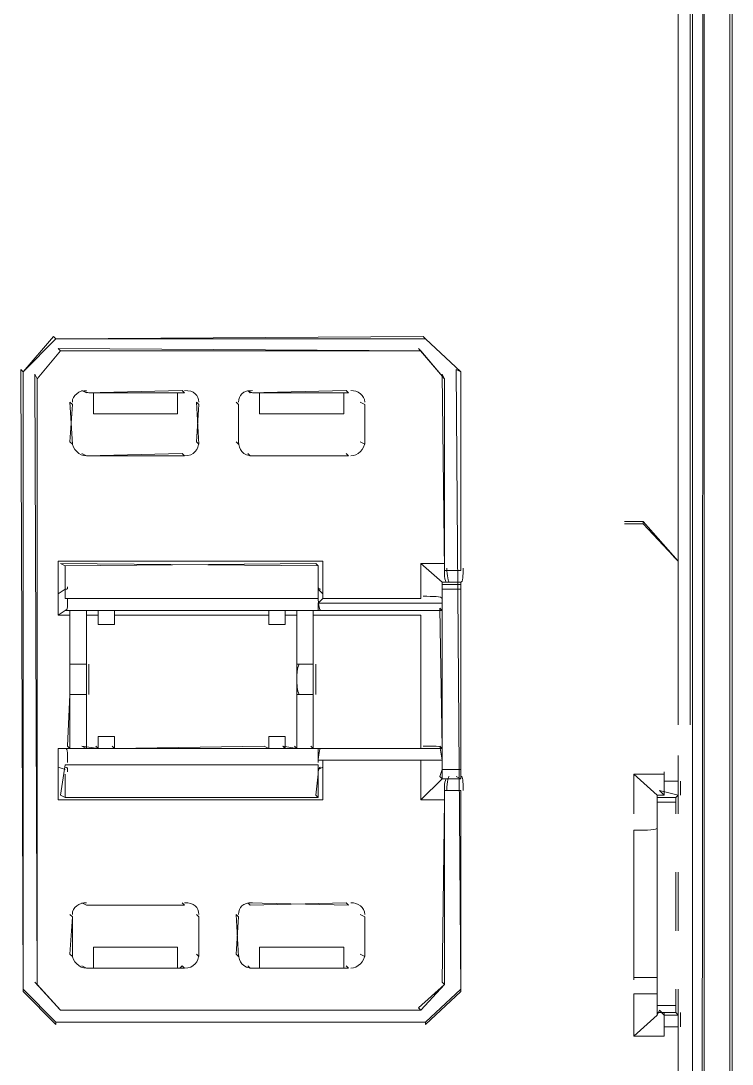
# Model space of a CAD drawing. Header units: metres. Extents: x 2999 to 3164, y 1641 to 1678.
# Drawn here: x 3006.237 to 3006.709, y 1655.715 to 1656.407 of the extents above; entities that cross this region are included whole.
import ezdxf

# ---------------------------------------------------------------- set-up
doc = ezdxf.new("R2010")
doc.units = ezdxf.units.M

msp = doc.modelspace()

# ---------------------------------------------------------------- linework, layer by layer
at = {"color": 7, "linetype": 'Continuous', "lineweight": 20, "true_color": 0x000007}
for points in [[(3006.67307, 1655.94026), (3006.67307, 1657.66293), (3006.67307, 1657.66293)], [(3006.68238, 1657.52946), (3006.67928, 1657.53256), (3006.68238, 1657.66603), (3006.68083, 1657.66293), (3006.68083, 1655.94026)], [(3006.70721, 1657.65206), (3006.70721, 1655.22637), (3006.70721, 1655.22637)], [(3006.70877, 1657.6443), (3006.70877, 1655.22482), (3006.70877, 1655.22482)], [(3006.69014, 1655.28845), (3006.68859, 1655.29155), (3006.69014, 1657.53567), (3006.68859, 1657.53877)], [(3006.69014, 1655.28845), (3006.69014, 1657.53567), (3006.68238, 1657.52946), (3006.68238, 1655.29)], [(3006.63738, 1656.07528), (3006.64979, 1656.07528), (3006.64979, 1656.07373), (3006.63738, 1656.07373)], [(3006.64979, 1656.07373), (3006.67307, 1656.0489), (3006.64979, 1656.07528)], [(3006.67307, 1656.03493), (3006.67307, 1656.0489), (3006.66997, 1656.05201)], [(3006.67307, 1656.0489), (3006.67307, 1656.03493), (3006.67307, 1656.03493)], [(3006.67307, 1655.99613), (3006.67307, 1655.95734), (3006.67307, 1655.95734)], [(3006.67307, 1655.99613), (3006.67307, 1655.95734), (3006.67307, 1655.95734)], [(3006.67307, 1655.99613), (3006.67307, 1655.95734), (3006.67307, 1655.95734)], [(3006.67307, 1655.92009), (3006.67307, 1655.90302), (3006.67307, 1655.90302)], [(3006.67307, 1655.92009), (3006.67307, 1655.88129), (3006.67307, 1655.88129)], [(3006.66376, 1655.90767), (3006.64358, 1655.90767), (3006.6591, 1655.89371)], [(3006.64358, 1655.90767), (3006.64358, 1655.88129), (3006.64358, 1655.88129)], [(3006.67307, 1655.90302), (3006.66376, 1655.90302), (3006.66376, 1655.90302)], [(3006.6591, 1655.89371), (3006.66376, 1655.89371), (3006.66066, 1655.89681), (3006.67307, 1655.89371)], [(3006.6591, 1655.74938), (3006.67152, 1655.74938), (3006.67152, 1655.75403), (3006.6591, 1655.75403), (3006.6591, 1655.74938), (3006.6591, 1655.74782), (3006.6591, 1655.76179), (3006.6591, 1655.76334), (3006.6591, 1655.76955), (3006.6591, 1655.7711), (3006.6591, 1655.87043), (3006.6591, 1655.87198), (3006.6591, 1655.88129), (3006.6591, 1655.89371), (3006.6591, 1655.89215), (3006.6591, 1655.88905), (3006.6591, 1655.75403)], [(3006.67152, 1655.88905), (3006.67152, 1655.89215), (3006.6591, 1655.89215)], [(3006.6591, 1655.88905), (3006.67152, 1655.88905), (3006.67152, 1655.88905)], [(3006.67152, 1655.89215), (3006.67307, 1655.89371), (3006.67307, 1655.89371)], [(3006.67152, 1655.88129), (3006.67152, 1655.88905), (3006.67152, 1655.88905)], [(3006.64358, 1655.87043), (3006.64358, 1655.7711), (3006.64358, 1655.7711)], [(3006.67152, 1655.80369), (3006.67152, 1655.84249), (3006.67152, 1655.84249)], [(3006.67307, 1655.84249), (3006.67307, 1655.80369), (3006.67307, 1655.80369)], [(3006.67152, 1655.75403), (3006.67152, 1655.76489), (3006.67152, 1655.76489)], [(3006.67307, 1655.76489), (3006.67307, 1655.7261), (3006.67307, 1655.7261)], [(3006.64358, 1655.76179), (3006.64358, 1655.73386), (3006.6591, 1655.74782)], [(3006.67307, 1655.74782), (3006.66376, 1655.74782), (3006.66066, 1655.75093), (3006.6591, 1655.74782)], [(3006.67307, 1655.74782), (3006.67152, 1655.74938), (3006.67152, 1655.74938)], [(3006.66376, 1655.74006), (3006.67307, 1655.74006), (3006.67307, 1655.74006)], [(3006.67307, 1655.74162), (3006.67307, 1655.6485), (3006.67307, 1655.6485)], [(3006.67307, 1655.31173), (3006.67307, 1655.74162), (3006.67307, 1655.74162)], [(3006.67307, 1655.74006), (3006.67307, 1655.7261), (3006.67307, 1655.7261)], [(3006.64358, 1655.73386), (3006.66376, 1655.73386), (3006.66376, 1655.73386)]]:
    msp.add_lwpolyline(points, dxfattribs=at)
at = {"color": 7, "linetype": 'Continuous', "lineweight": 13, "true_color": 0x000007}
for points in [[(3006.23853, 1655.76489), (3006.23853, 1655.76334), (3006.23853, 1656.17461), (3006.26025, 1656.19634), (3006.2587, 1656.19789), (3006.23853, 1656.17461), (3006.23697, 1656.17616)], [(3006.26025, 1656.19634), (3006.50546, 1656.19634), (3006.50391, 1656.19789)], [(3006.50546, 1656.19634), (3006.52874, 1656.17461)], [(3006.24784, 1656.16995), (3006.26336, 1656.18858)], [(3006.26336, 1656.18858), (3006.26181, 1656.19013), (3006.50236, 1656.18858)], [(3006.50236, 1656.18858), (3006.5008, 1656.19013), (3006.51788, 1656.16995)], [(3006.24784, 1655.768), (3006.24784, 1656.16995), (3006.24629, 1656.17306)], [(3006.34561, 1656.16064), (3006.34406, 1656.16219), (3006.28043, 1656.16064), (3006.27732, 1656.16219), (3006.28198, 1656.16064), (3006.28508, 1656.16064), (3006.34095, 1656.16064), (3006.34251, 1656.16064)], [(3006.45425, 1656.16064), (3006.45269, 1656.16219), (3006.38906, 1656.16064), (3006.38751, 1656.16219), (3006.39062, 1656.16064), (3006.39527, 1656.16064), (3006.45114, 1656.16064), (3006.45269, 1656.16064)], [(3006.27112, 1656.1265), (3006.26956, 1656.12805), (3006.27112, 1656.15288), (3006.26956, 1656.15443)], [(3006.35492, 1656.1265), (3006.35337, 1656.12805), (3006.35492, 1656.15288), (3006.35337, 1656.15443)], [(3006.28043, 1656.11874), (3006.34561, 1656.11874), (3006.34406, 1656.12029)], [(3006.26646, 1656.0458), (3006.26336, 1656.04735), (3006.43407, 1656.0458), (3006.43407, 1656.02407), (3006.26646, 1656.02407)], [(3006.41234, 1656.007), (3006.41234, 1656.01631), (3006.41234, 1656.01321)], [(3006.43407, 1655.89215), (3006.26646, 1655.89215)], [(3006.45425, 1655.82076), (3006.45269, 1655.82232), (3006.38906, 1655.82076), (3006.38751, 1655.82232)], [(3006.27112, 1655.78662), (3006.26956, 1655.78817), (3006.27112, 1655.81301)], [(3006.38131, 1655.78662), (3006.37975, 1655.78817), (3006.38131, 1655.81301), (3006.37975, 1655.81456)], [(3006.46511, 1655.81301), (3006.46511, 1655.78662)], [(3006.51788, 1655.768), (3006.50236, 1655.75093), (3006.5008, 1655.75248)], [(3006.26336, 1655.75093), (3006.50236, 1655.75093)]]:
    msp.add_lwpolyline(points, close=True, dxfattribs=at)
for points in [[(3006.51788, 1656.04735), (3006.51788, 1656.16995), (3006.51632, 1656.17306), (3006.51788, 1656.04269)], [(3006.52874, 1656.04269), (3006.52874, 1656.17461), (3006.52564, 1656.17616), (3006.52874, 1655.76334), (3006.52874, 1655.76489), (3006.52874, 1655.89681)], [(3006.34095, 1656.16064), (3006.34095, 1656.14667), (3006.28508, 1656.14667), (3006.28508, 1656.16064)], [(3006.45114, 1656.16064), (3006.45114, 1656.14667), (3006.39527, 1656.14667), (3006.39527, 1656.16064)], [(3006.38131, 1656.1265), (3006.38131, 1656.15288), (3006.37975, 1656.15443)], [(3006.38131, 1656.15288), (3006.38131, 1656.1265), (3006.38131, 1656.1265)], [(3006.46511, 1656.15288), (3006.46201, 1656.15443), (3006.46201, 1656.15443)], [(3006.46511, 1656.15288), (3006.46511, 1656.1265), (3006.46201, 1656.12805)], [(3006.46511, 1656.1265), (3006.46511, 1656.15288), (3006.46511, 1656.15288)], [(3006.38131, 1656.1265), (3006.37975, 1656.12805), (3006.37975, 1656.12805)], [(3006.28043, 1656.11874), (3006.27732, 1656.12029), (3006.27732, 1656.12029)], [(3006.38906, 1656.11874), (3006.38751, 1656.12029), (3006.38751, 1656.12029)], [(3006.38906, 1656.11874), (3006.45425, 1656.11874), (3006.45269, 1656.12029)], [(3006.38906, 1656.11874), (3006.45425, 1656.11874), (3006.45425, 1656.11874)], [(3006.26181, 1656.02717), (3006.26181, 1656.0489), (3006.43718, 1656.0489)], [(3006.43718, 1656.0489), (3006.43718, 1656.02717), (3006.43718, 1656.02717)], [(3006.43407, 1656.0458), (3006.43252, 1656.04735), (3006.26646, 1656.0458)], [(3006.26646, 1656.0458), (3006.26646, 1656.03183), (3006.26646, 1656.03183)], [(3006.43407, 1656.03183), (3006.43407, 1656.0458), (3006.43407, 1656.0458)], [(3006.50236, 1656.02407), (3006.50236, 1656.04735), (3006.51632, 1656.03493)], [(3006.50236, 1656.04735), (3006.51788, 1656.04735), (3006.51788, 1656.04735)], [(3006.51788, 1656.04269), (3006.52874, 1656.04269), (3006.52874, 1656.04269)], [(3006.51632, 1656.03338), (3006.52874, 1656.03338), (3006.52874, 1656.03028), (3006.51632, 1656.03028), (3006.51632, 1656.03338), (3006.51632, 1656.03493), (3006.51632, 1656.02407), (3006.51632, 1656.02097), (3006.51632, 1656.01631), (3006.51477, 1656.01786), (3006.51632, 1655.92475), (3006.51477, 1655.9263), (3006.51632, 1655.91699), (3006.51632, 1655.90457), (3006.51477, 1655.90612), (3006.51632, 1655.91078), (3006.51632, 1656.03028)], [(3006.52874, 1656.03493), (3006.51943, 1656.03493), (3006.51788, 1656.03493), (3006.51632, 1656.03493)], [(3006.52874, 1656.03493), (3006.52874, 1656.03338), (3006.52874, 1656.03338)], [(3006.26646, 1656.03028), (3006.26181, 1656.02717), (3006.26181, 1656.01321), (3006.26646, 1656.01631)], [(3006.43407, 1656.03028), (3006.43718, 1656.02717), (3006.43718, 1656.02407), (3006.43407, 1656.02097)], [(3006.51632, 1655.91078), (3006.52874, 1655.91078), (3006.52874, 1656.03028)], [(3006.43407, 1656.02097), (3006.43407, 1656.01631), (3006.43407, 1656.01631)], [(3006.43407, 1656.02097), (3006.51632, 1656.02097), (3006.51632, 1656.02097)], [(3006.50236, 1656.02407), (3006.43718, 1656.02407), (3006.43718, 1656.02407)], [(3006.26956, 1656.01631), (3006.26956, 1656.01321), (3006.26181, 1656.01321)], [(3006.26646, 1656.01631), (3006.26956, 1656.01631), (3006.28043, 1656.01631), (3006.28819, 1656.01631), (3006.29905, 1656.01631), (3006.40148, 1656.01631), (3006.41234, 1656.01631), (3006.4201, 1656.01631), (3006.43097, 1656.01631), (3006.43407, 1656.01631)], [(3006.26956, 1656.01321), (3006.26956, 1655.92475), (3006.26801, 1655.9263), (3006.26956, 1655.96044)], [(3006.26956, 1656.01631), (3006.26956, 1655.98062), (3006.26956, 1655.98062)], [(3006.28043, 1656.01631), (3006.28043, 1655.98062), (3006.26956, 1655.98062)], [(3006.28819, 1656.01631), (3006.28819, 1656.01321), (3006.28043, 1656.01321), (3006.28043, 1656.01631)], [(3006.28043, 1655.92475), (3006.28043, 1656.01321), (3006.28043, 1656.01321)], [(3006.28819, 1656.01631), (3006.28819, 1656.007), (3006.29905, 1656.007), (3006.29905, 1656.01631)], [(3006.28819, 1656.007), (3006.28819, 1656.01321), (3006.28819, 1656.01321)], [(3006.29905, 1656.01631), (3006.29905, 1656.01321), (3006.40148, 1656.01321), (3006.40148, 1656.01631)], [(3006.29905, 1656.01321), (3006.29905, 1656.007), (3006.29905, 1656.007)], [(3006.40148, 1656.01631), (3006.40148, 1656.007), (3006.41234, 1656.007)], [(3006.40148, 1656.007), (3006.40148, 1656.01321), (3006.40148, 1656.01321)], [(3006.4201, 1656.01631), (3006.4201, 1656.01321), (3006.41234, 1656.01321)], [(3006.4201, 1656.01631), (3006.4201, 1655.98062), (3006.43097, 1655.98062), (3006.43097, 1656.01631)], [(3006.4201, 1655.92475), (3006.4201, 1656.01321), (3006.4201, 1656.01321)], [(3006.50236, 1656.01321), (3006.43097, 1656.01321), (3006.43097, 1656.01631)], [(3006.43097, 1656.01321), (3006.43097, 1655.92475), (3006.43097, 1655.92475)], [(3006.43407, 1656.01631), (3006.51632, 1656.01631), (3006.51632, 1656.01631)], [(3006.50236, 1655.92475), (3006.50236, 1656.01321), (3006.50236, 1656.01321)], [(3006.26956, 1655.96044), (3006.28043, 1655.96044), (3006.28043, 1655.92475)], [(3006.43097, 1655.92475), (3006.43097, 1655.96044), (3006.4201, 1655.96044), (3006.4201, 1655.92475)], [(3006.28819, 1655.92475), (3006.28819, 1655.93251), (3006.29905, 1655.93251), (3006.29905, 1655.92475)], [(3006.28819, 1655.92475), (3006.28819, 1655.93251), (3006.28819, 1655.93251)], [(3006.40148, 1655.93251), (3006.40148, 1655.92475), (3006.39838, 1655.9263), (3006.29905, 1655.92475)], [(3006.29905, 1655.93251), (3006.29905, 1655.92475), (3006.29905, 1655.92475)], [(3006.40148, 1655.92475), (3006.40148, 1655.93251), (3006.41234, 1655.93251), (3006.41234, 1655.92475), (3006.41234, 1655.93251)], [(3006.26181, 1655.91233), (3006.26181, 1655.92475), (3006.26646, 1655.92475)], [(3006.26181, 1655.92475), (3006.26956, 1655.92475), (3006.26956, 1655.92475)], [(3006.29905, 1655.92475), (3006.28819, 1655.92475), (3006.28043, 1655.92475), (3006.26956, 1655.92475), (3006.26646, 1655.92475)], [(3006.28043, 1655.92475), (3006.27732, 1655.9263), (3006.28819, 1655.92475), (3006.28664, 1655.9263)], [(3006.29905, 1655.92475), (3006.2975, 1655.9263), (3006.2975, 1655.9263)], [(3006.29905, 1655.92475), (3006.40148, 1655.92475), (3006.41234, 1655.92475), (3006.4201, 1655.92475), (3006.43097, 1655.92475), (3006.43407, 1655.92475)], [(3006.41234, 1655.92475), (3006.41079, 1655.9263), (3006.4201, 1655.92475), (3006.41855, 1655.9263)], [(3006.50236, 1655.92475), (3006.43097, 1655.92475), (3006.42942, 1655.9263)], [(3006.43407, 1655.92475), (3006.43407, 1655.91699), (3006.43407, 1655.91699)], [(3006.43407, 1655.92475), (3006.51632, 1655.92475), (3006.51632, 1655.92475)], [(3006.43407, 1655.91078), (3006.43718, 1655.91233), (3006.43718, 1655.91699)], [(3006.43407, 1655.91699), (3006.51632, 1655.91699), (3006.51632, 1655.91699)], [(3006.50236, 1655.8906), (3006.50236, 1655.91699), (3006.50236, 1655.91699)], [(3006.26181, 1655.91233), (3006.26646, 1655.91078), (3006.26646, 1655.91078)], [(3006.43718, 1655.8906), (3006.26181, 1655.8906), (3006.26181, 1655.91233)], [(3006.26646, 1655.90767), (3006.26646, 1655.89215), (3006.26336, 1655.89371), (3006.26646, 1655.91388)], [(3006.26646, 1655.91388), (3006.43407, 1655.91388), (3006.43407, 1655.91388)], [(3006.43407, 1655.91388), (3006.43407, 1655.89215), (3006.43252, 1655.89371), (3006.43407, 1655.90767)], [(3006.43718, 1655.91233), (3006.43718, 1655.8906), (3006.43718, 1655.8906)], [(3006.52874, 1655.91078), (3006.52874, 1655.90457), (3006.51632, 1655.90457)], [(3006.51788, 1655.8906), (3006.50236, 1655.8906), (3006.51632, 1655.90457)], [(3006.51632, 1655.90457), (3006.51788, 1655.90457), (3006.51943, 1655.90457), (3006.52874, 1655.90457)], [(3006.52874, 1655.90457), (3006.52564, 1655.90612), (3006.52564, 1655.90612)], [(3006.51788, 1655.89681), (3006.51788, 1655.768), (3006.51632, 1655.76955), (3006.51788, 1655.8906)], [(3006.52874, 1655.89681), (3006.51788, 1655.89681), (3006.51788, 1655.89681)], [(3006.28043, 1655.82076), (3006.27732, 1655.82232), (3006.27732, 1655.82232)], [(3006.28043, 1655.82076), (3006.34561, 1655.82076), (3006.34406, 1655.82232)], [(3006.34561, 1655.82076), (3006.28043, 1655.82076), (3006.28043, 1655.82076)], [(3006.27112, 1655.81301), (3006.26956, 1655.81456), (3006.26956, 1655.81456)], [(3006.35492, 1655.81301), (3006.35337, 1655.81456), (3006.35337, 1655.81456)], [(3006.35492, 1655.78662), (3006.35492, 1655.81301), (3006.35492, 1655.81301)], [(3006.35492, 1655.81301), (3006.35492, 1655.78662), (3006.35492, 1655.78662)], [(3006.46511, 1655.81301), (3006.46201, 1655.81456), (3006.46201, 1655.81456)], [(3006.28508, 1655.77886), (3006.28508, 1655.79283), (3006.34095, 1655.79283), (3006.34095, 1655.77886)], [(3006.39527, 1655.77886), (3006.39527, 1655.79283), (3006.45114, 1655.79283), (3006.45114, 1655.77886)], [(3006.35492, 1655.78662), (3006.35337, 1655.78817), (3006.35337, 1655.78817)], [(3006.46511, 1655.78662), (3006.46201, 1655.78817), (3006.46201, 1655.78817)], [(3006.34561, 1655.77886), (3006.34406, 1655.78041), (3006.34251, 1655.77886), (3006.34095, 1655.77886), (3006.28508, 1655.77886), (3006.28198, 1655.77886), (3006.28043, 1655.77886), (3006.27732, 1655.78041)], [(3006.28043, 1655.77886), (3006.34561, 1655.77886), (3006.34561, 1655.77886)], [(3006.38906, 1655.77886), (3006.38751, 1655.78041), (3006.38751, 1655.78041)], [(3006.38906, 1655.77886), (3006.45425, 1655.77886), (3006.45425, 1655.77886)], [(3006.45425, 1655.77886), (3006.45269, 1655.77886), (3006.45114, 1655.77886), (3006.39527, 1655.77886), (3006.39062, 1655.77886), (3006.38906, 1655.77886)], [(3006.45425, 1655.77886), (3006.45269, 1655.78041), (3006.45269, 1655.78041)], [(3006.23853, 1655.76489), (3006.26025, 1655.74317), (3006.26025, 1655.74317)], [(3006.26336, 1655.75093), (3006.24784, 1655.768), (3006.24629, 1655.76955), (3006.26336, 1655.75093), (3006.26181, 1655.75248)], [(3006.50546, 1655.74317), (3006.52874, 1655.76489), (3006.52874, 1655.76489)], [(3006.26025, 1655.74162), (3006.23853, 1655.76334), (3006.23853, 1655.76334)], [(3006.52874, 1655.76334), (3006.50546, 1655.74162), (3006.50546, 1655.74317), (3006.26025, 1655.74317), (3006.26025, 1655.74162)]]:
    msp.add_lwpolyline(points, dxfattribs=at)
for points in [[(3006.28043, 1656.16219), (3006.27577, 1656.16219), (3006.27112, 1656.15909), (3006.27112, 1656.15443)], [(3006.28043, 1656.16219), (3006.27577, 1656.16219), (3006.27112, 1656.15909), (3006.27112, 1656.15443)], [(3006.35492, 1656.15443), (3006.35492, 1656.15909), (3006.35182, 1656.16219), (3006.34561, 1656.16219)], [(3006.35492, 1656.15443), (3006.35492, 1656.15909), (3006.35182, 1656.16219), (3006.34561, 1656.16219)], [(3006.39062, 1656.16219), (3006.38441, 1656.16219), (3006.38131, 1656.15909), (3006.38131, 1656.15443)], [(3006.39062, 1656.16219), (3006.38441, 1656.16219), (3006.38131, 1656.15909), (3006.38131, 1656.15443)], [(3006.46511, 1656.15443), (3006.46511, 1656.15909), (3006.46045, 1656.16219), (3006.4558, 1656.16219)], [(3006.46511, 1656.15443), (3006.46511, 1656.15909), (3006.46045, 1656.16219), (3006.4558, 1656.16219)], [(3006.27112, 1656.12805), (3006.27112, 1656.12339), (3006.27577, 1656.11874), (3006.28043, 1656.11874)], [(3006.27112, 1656.12805), (3006.27112, 1656.12339), (3006.27577, 1656.11874), (3006.28043, 1656.11874)], [(3006.34561, 1656.11874), (3006.35182, 1656.11874), (3006.35492, 1656.12339), (3006.35492, 1656.12805)], [(3006.34561, 1656.11874), (3006.35182, 1656.11874), (3006.35492, 1656.12339), (3006.35492, 1656.12805)], [(3006.38131, 1656.12805), (3006.38131, 1656.12339), (3006.38441, 1656.11874), (3006.39062, 1656.11874)], [(3006.38131, 1656.12805), (3006.38131, 1656.12339), (3006.38441, 1656.11874), (3006.39062, 1656.11874)], [(3006.4558, 1656.11874), (3006.46045, 1656.11874), (3006.46511, 1656.12339), (3006.46511, 1656.12805)], [(3006.4558, 1656.11874), (3006.46045, 1656.11874), (3006.46511, 1656.12339), (3006.46511, 1656.12805)], [(3006.51788, 1656.0489), (3006.51788, 1656.04114), (3006.51788, 1656.03493), (3006.51943, 1656.03493)], [(3006.51943, 1656.04425), (3006.51943, 1656.03959), (3006.52098, 1656.03493), (3006.52098, 1656.03493)], [(3006.52874, 1656.03493), (3006.53029, 1656.03493), (3006.53029, 1656.03959), (3006.53029, 1656.04425)], [(3006.26646, 1656.03028), (3006.26801, 1656.03028), (3006.26801, 1656.03028), (3006.26801, 1656.03183)], [(3006.43407, 1656.03183), (3006.43407, 1656.03028), (3006.43562, 1656.03028), (3006.43562, 1656.03028)], [(3006.26646, 1656.01631), (3006.26801, 1656.01631), (3006.26801, 1656.01941), (3006.26801, 1656.02407)], [(3006.43407, 1656.02407), (3006.43407, 1656.01941), (3006.43562, 1656.01631), (3006.43562, 1656.01631)], [(3006.51632, 1656.02407), (3006.51632, 1656.02562), (3006.51012, 1656.02562), (3006.50391, 1656.02562)], [(3006.50391, 1656.01631), (3006.51012, 1656.01631), (3006.51632, 1656.01631), (3006.51632, 1656.01631)], [(3006.26801, 1655.91543), (3006.26801, 1655.92009), (3006.26801, 1655.92475), (3006.26646, 1655.92475)], [(3006.43562, 1655.92475), (3006.43562, 1655.92475), (3006.43407, 1655.92009), (3006.43407, 1655.91543)], [(3006.51632, 1655.92475), (3006.51632, 1655.9263), (3006.51012, 1655.9263), (3006.50391, 1655.9263)], [(3006.26801, 1655.90923), (3006.26801, 1655.91078), (3006.26801, 1655.91233), (3006.26646, 1655.91233)], [(3006.43562, 1655.91233), (3006.43562, 1655.91233), (3006.43407, 1655.91078), (3006.43407, 1655.90923)], [(3006.51943, 1655.90457), (3006.51788, 1655.90457), (3006.51788, 1655.89836), (3006.51788, 1655.89215)], [(3006.52098, 1655.90612), (3006.52098, 1655.90612), (3006.51943, 1655.90302), (3006.51943, 1655.89681)], [(3006.53029, 1655.89681), (3006.53029, 1655.90302), (3006.53029, 1655.90612), (3006.52874, 1655.90612)], [(3006.28043, 1655.82232), (3006.27577, 1655.82232), (3006.27112, 1655.81921), (3006.27112, 1655.81456)], [(3006.28043, 1655.82232), (3006.27577, 1655.82232), (3006.27112, 1655.81921), (3006.27112, 1655.81456)], [(3006.35492, 1655.81456), (3006.35492, 1655.81921), (3006.35182, 1655.82232), (3006.34561, 1655.82232)], [(3006.35492, 1655.81456), (3006.35492, 1655.81921), (3006.35182, 1655.82232), (3006.34561, 1655.82232)], [(3006.39062, 1655.82232), (3006.38441, 1655.82232), (3006.38131, 1655.81921), (3006.38131, 1655.81456)], [(3006.39062, 1655.82232), (3006.38441, 1655.82232), (3006.38131, 1655.81921), (3006.38131, 1655.81456)], [(3006.46511, 1655.81456), (3006.46511, 1655.81921), (3006.46045, 1655.82232), (3006.4558, 1655.82232)], [(3006.46511, 1655.81456), (3006.46511, 1655.81921), (3006.46045, 1655.82232), (3006.4558, 1655.82232)], [(3006.27112, 1655.78817), (3006.27112, 1655.78352), (3006.27577, 1655.77886), (3006.28043, 1655.77886)], [(3006.27112, 1655.78817), (3006.27112, 1655.78352), (3006.27577, 1655.77886), (3006.28043, 1655.77886)], [(3006.34561, 1655.77886), (3006.35182, 1655.77886), (3006.35492, 1655.78352), (3006.35492, 1655.78817)], [(3006.34561, 1655.77886), (3006.35182, 1655.77886), (3006.35492, 1655.78352), (3006.35492, 1655.78817)], [(3006.38131, 1655.78817), (3006.38131, 1655.78352), (3006.38441, 1655.77886), (3006.39062, 1655.77886)], [(3006.38131, 1655.78817), (3006.38131, 1655.78352), (3006.38441, 1655.77886), (3006.39062, 1655.77886)], [(3006.4558, 1655.77886), (3006.46045, 1655.77886), (3006.46511, 1655.78352), (3006.46511, 1655.78817)], [(3006.4558, 1655.77886), (3006.46045, 1655.77886), (3006.46511, 1655.78352), (3006.46511, 1655.78817)]]:
    msp.add_open_spline(points, degree=3, dxfattribs=at)
for points in [[(3006.26956, 1655.98062), (3006.26956, 1655.97751), (3006.26956, 1655.97441), (3006.26956, 1655.9713), (3006.26956, 1655.9713), (3006.26956, 1655.96665), (3006.26956, 1655.96354), (3006.26956, 1655.96044)], [(3006.28198, 1655.96044), (3006.28198, 1655.96354), (3006.28198, 1655.96665), (3006.28198, 1655.9713), (3006.28198, 1655.9713), (3006.28198, 1655.97441), (3006.28198, 1655.97751), (3006.28198, 1655.98062)], [(3006.42166, 1655.98062), (3006.4201, 1655.97751), (3006.4201, 1655.97441), (3006.4201, 1655.9713), (3006.4201, 1655.9713), (3006.4201, 1655.96665), (3006.4201, 1655.96354), (3006.42166, 1655.96044)], [(3006.43252, 1655.96044), (3006.43252, 1655.96354), (3006.43252, 1655.96665), (3006.43252, 1655.9713), (3006.43252, 1655.9713), (3006.43252, 1655.97441), (3006.43252, 1655.97751), (3006.43252, 1655.98062)]]:
    msp.add_open_spline(points, degree=3, knots=[0, 0, 0, 0, 0.125, 0.125, 0.125, 0.125001, 1, 1, 1, 1], dxfattribs=at)
at = {"color": 7, "linetype": 'Continuous', "lineweight": 20, "true_color": 0x000007}
for points in [[(3006.66376, 1655.90923), (3006.66376, 1655.90147), (3006.66376, 1655.89526), (3006.66376, 1655.89371)], [(3006.66376, 1655.90302), (3006.66376, 1655.89836), (3006.66376, 1655.89526), (3006.66376, 1655.89371)], [(3006.67462, 1655.89371), (3006.67462, 1655.89526), (3006.67462, 1655.89836), (3006.67462, 1655.90302)], [(3006.64358, 1655.87043), (3006.6529, 1655.87043), (3006.6591, 1655.87043), (3006.6591, 1655.87198)], [(3006.6591, 1655.77265), (3006.6591, 1655.77265), (3006.6529, 1655.77265), (3006.64358, 1655.77265)], [(3006.64358, 1655.76179), (3006.6529, 1655.76179), (3006.6591, 1655.76179), (3006.6591, 1655.76179)], [(3006.66376, 1655.74938), (3006.66376, 1655.74938), (3006.66376, 1655.74472), (3006.66376, 1655.74006)], [(3006.66376, 1655.74938), (3006.66376, 1655.74938), (3006.66376, 1655.74317), (3006.66376, 1655.73386)], [(3006.67462, 1655.74006), (3006.67462, 1655.74472), (3006.67462, 1655.74938), (3006.67462, 1655.74938)]]:
    msp.add_open_spline(points, degree=3, dxfattribs=at)

doc.saveas('drawing.dxf')
